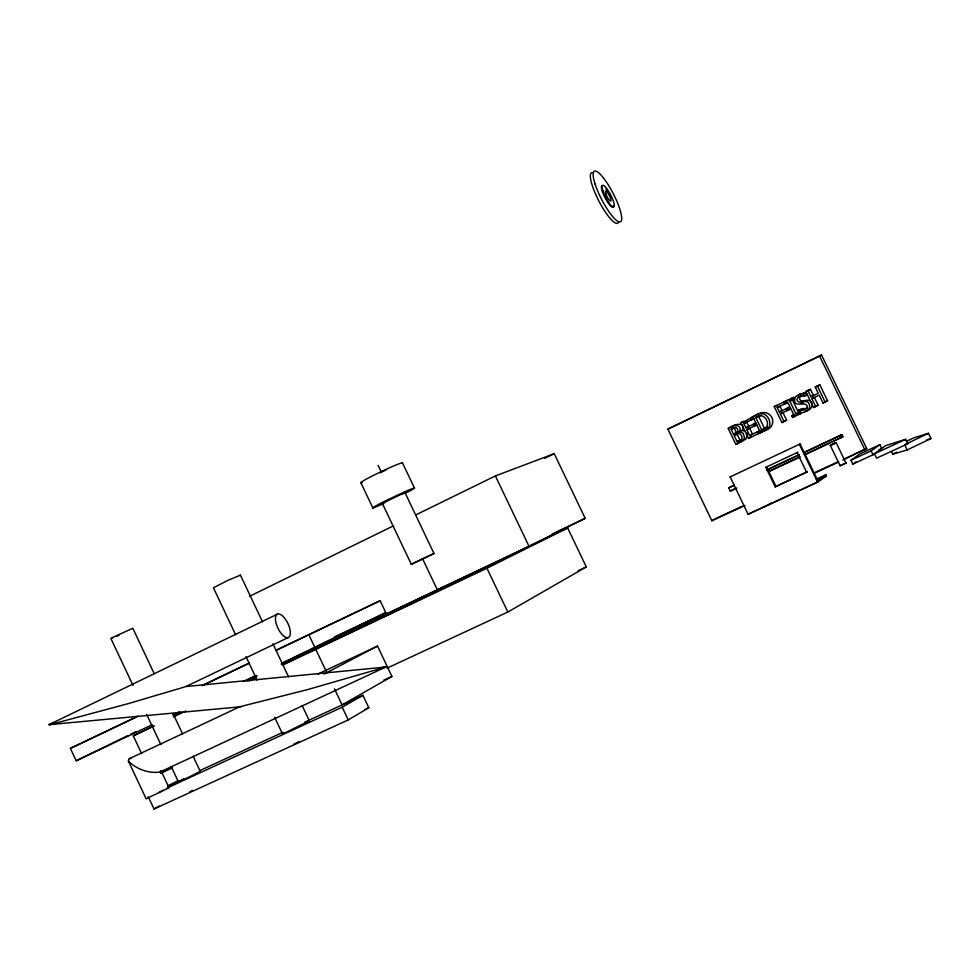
<?xml version="1.0" encoding="UTF-8"?>
<svg xmlns="http://www.w3.org/2000/svg" width="980" height="980" viewBox="0 0 980 980"><rect width="100%" height="100%" fill="white"/><g stroke="black" fill="none" stroke-linecap="round" stroke-linejoin="round"><path stroke-width="1.47" d="M747.52 435.402L745.658 439.31L735.87 444.393L728.275 428.615C731.582 425.112 746.65 420.053 742.142 430.526L739.263 431.996L743.208 433.234L744.518 437.889L742.767 440.755L740.317 442.274M404.948 492.536L433.969 553.48L411.306 564.309L382.335 503.414L404.948 492.536L402.645 494.043M411.306 564.309L433.969 553.48M739.226 431.911C742.767 427.501 736.115 422.858 732.391 426.655M302.207 705.686L309.374 720.814L284.8 732.979L282.473 733.836L274.645 717.299M845.948 463.026L836.173 442.666L833.76 443.72L830.317 445.435L840.117 465.745L845.948 463.026L840.117 465.745M282.473 733.836L283.747 732.942M186.175 686.527L385.851 667.025L307.046 689.749L239.904 706.715L129.213 758.753L128.405 761.105C136.134 769.104 148.813 773.636 159.838 772.093L160.757 771.101M833.49 444.014L836.173 442.666M830.317 445.435L833 444.087M193.072 756.131L200.202 771.26L189.667 776.785L178.397 781.807L171.255 766.654M178.397 781.807L183.579 778.929M161.161 771.003L169.038 787.736L146.143 798.823L128.405 761.105M132.974 685.375L110.924 638.531L112.369 637.613L132.802 628.266L154.191 673.64M235.568 634.624L213.42 587.779L227.617 580.491L240.418 575.113L262.53 621.847M879.06 449.734L881.694 448.522L879.844 444.687L860.085 453.85L850.934 460.22L852.821 464.14L873.045 454.781L885.724 445.594L905.557 439.371L907.701 443.805L876.573 458.175L874.454 453.765L905.557 439.371M239.757 575.579L240.418 575.113M850.934 460.22L871.147 450.849L879.844 444.687M852.821 464.14L856.238 461.715M842.812 460.024L866.712 448.509L821.558 355.066L667.846 429.142L711.872 520.772L744.959 505.423M730.97 476.452L730.125 476.917L748.108 514.279L817.614 482.148L826.459 476.023L825.846 474.761L816.328 479.159M817.688 480.372L825.846 474.761M761.717 429.889C773.686 427.782 764.755 409.873 755.825 417.664L761.717 429.889L767.352 427.084M768.455 504.712L770.721 503.206M748.108 514.279L818.312 481.67L800.121 443.952L730.125 476.917M775.192 486.84L807.324 471.772L775.192 486.84L765.797 467.325L766.568 466.872L775.964 486.35M801.775 395.406L797.953 397.402L796.863 399.534C798.21 405.904 806.981 397.794 809.162 403.981C811.624 409.407 804.764 413.241 800.096 412.702L798.81 410.057L801.542 408.709L807.422 408.44M711.872 520.772L714.445 519.167M804.458 454.928L842.984 436.7L841.992 434.642L804.923 452.001M804.715 452.295L841.992 434.642M148.237 796.691L154.019 808.978L348.231 719.933L368.811 707.732L362.931 695.31L304.841 722.125M734.473 484.978L728.704 487.881L730.259 491.115L734.706 488.812M800.121 443.952L799.386 444.369L817.614 482.148M167.114 787.981L342.204 707.217L362.931 695.31M387.137 668.115L507.836 612.035L586.31 566.93L567.665 527.951L281.285 663.815M799.692 394.254L805.952 392.416L807.165 394.952L805.83 394.781M317.9 674.056L377.508 646.077L391.914 676.433L342.094 704.926L334.474 688.842M154.019 808.978L159.128 806.075M167.494 786.021L178.066 780.668M158.711 792.661L163.121 790.211M168.401 787.271L178.691 781.55M160.659 772.742L164.665 770.586M324.098 674.044L377.508 646.077M764.118 430.967C776.307 427.402 766.911 407.717 756.438 415.14M811.857 398.676L819.231 395.148L822.98 403.013L827.537 400.771L819.844 384.871L815.25 387.014L818.276 393.286L810.95 396.777L807.924 390.518L805.805 391.535L813.523 407.496L818.116 405.242L814.368 397.464L811.857 398.676L815.642 406.492M822.98 403.013L827.537 400.771M794.437 414.503L791.816 415.814L792.6 417.431L795.221 416.12M813.523 407.496L818.116 405.242M763.298 431.286L760.517 432.682L752.885 416.843L755.715 415.545M781.905 422.527L786.658 420.187L782.983 412.58L780.301 413.866L784 421.523L781.905 422.527L774.237 406.627L793.69 397.378L794.462 398.995L792.452 399.963L798.541 412.555L795.944 413.854L789.831 401.175L791.84 400.208L791.056 398.591L793.69 397.378M282.485 665.163L486.95 568.229L567.665 527.951M795.944 413.854L800.55 411.6L798.541 412.555M735.87 444.393L738.798 442.923M748.463 438.403L766.887 429.583C772.865 427.807 774.58 420.077 770.55 415.52C761.754 406.32 749.59 421.241 740.856 422.601L748.463 438.403L751.329 436.97M415.704 514.953L495.39 475.937L554.227 453.666L585.17 518.322L520.245 550.65L282.326 663.521M739.986 440.167L737.205 434.373L734.265 435.794L737.07 441.625L741.664 439.383M749.639 435.549L752.493 434.14L749.676 428.297L746.809 429.681L749.639 435.549L760.137 430.502L761.031 432.364L758.226 433.773L757.32 431.898L760.137 430.502M141.684 753.73L133.292 735.894L153.897 725.776M174.514 715.657L181.374 712.276M275.699 650.389L380.154 600.728L385.814 612.635L281.787 663.24M247.425 680.929L256.944 676.249M281.407 664.207L472.054 573.668L418.913 600.054L282.301 664.832M249.447 596.367L393.715 525.721M544.598 458.371L554.227 453.666M137.911 716.172L70.401 748.402L76.207 760.786L128.025 735.478M130.757 734.155L136.208 731.484M240.982 706.752L49 724.661L277.401 614.142M821.558 355.066L667.846 429.142M789.978 409.248L787.332 410.522L786.426 408.636L789.084 407.374L789.978 409.248L780.301 413.866M288.451 637.453A12.899 5.537 64.4 0 1 275.784 622.018A12.899 5.537 64.4 0 1 284.47 617.951A12.899 5.537 64.4 0 1 288.451 637.453L185.624 686.674L128.699 703.505L49.711 724.735M810.95 396.777L813.461 395.589L810.448 389.366L805.805 391.535M815.25 387.014L817.369 385.998L825.099 401.996M817.736 385.875L819.844 384.871M906.672 441.257L913.483 437.987L928.464 433.307L931 438.538L907.186 449.955L892.768 454.181L891.543 451.645M905.986 444.099L928.464 433.307M892.768 454.181L896.859 452.221M731.202 429.424C736.923 423.311 741.554 433.332 733.42 434.042L731.202 429.424L736.127 427.109M743.82 423.483L746.711 422.135L748.781 426.447L745.915 427.807L743.82 423.483L753.069 419.097M755.825 417.664L761.534 415.042M777.238 407.509L779.933 406.259L782.089 410.718L779.394 411.992L777.238 407.509L787.234 402.768L784.576 404.005L783.669 402.119L787.589 400.305M805.352 411.22C809.995 411.024 814.539 405.536 810.84 401.469C807.826 397.635 800.636 404.25 799.46 398.333L800.538 396.202L804.617 396.141L803.392 393.593L799.496 394.279L796.213 396.165A5.647 5.598 49.7 0 0 794.658 398.983C793.384 408.783 805.805 400.305 807.422 406.553C806.895 410.375 801.775 410.816 798.81 410.057M202.676 685.253L249.52 662.897M202.235 685.669L249.128 663.276M276.715 650.108L380.154 600.728M733.42 434.042L738.7 431.531M745.915 427.807L755.899 423.054L753.069 424.401L753.963 426.276L756.793 424.904L746.809 429.681M779.394 411.992L789.084 407.374M734.265 435.794C740.856 428.897 746.319 440.755 737.07 441.625M70.401 748.402L136.171 717.152M791.816 415.814L793.837 414.859L787.724 402.18L785.715 403.148L784.931 401.518M784.576 421.18L786.658 420.187M792.6 417.431L801.322 413.217L798.749 414.516L797.965 412.886M334.719 636.89L385.814 612.635M552.132 534.014L585.17 518.322M76.207 760.786L152.096 724.771M172.786 714.959L179.683 711.676M243.15 681.566L255.572 675.673M245.956 680.573L256.736 675.453M249.177 680.537L256.086 677.266M133.292 735.894L154.007 726.07M173.35 716.907L185.784 711.002M249.337 680.88L256.246 677.609M765.797 467.325L797.879 452.197L797.144 452.625L806.601 472.238M766.47 470.008L799.423 454.573M728.704 487.881L734.228 485.296M767.401 469.763L799.19 454.879M804.458 396.214L807.165 394.952M768.822 471.405L799.043 457.268M804.531 454.696L842.984 436.7M768.626 471.686L800.317 456.864M730.259 491.115L736.874 488.016M830.354 445.398L836.136 442.703M578.004 570.813L586.31 566.93M189.912 791.668L192.595 790.419M754.343 418.485L751.501 419.808L750.594 417.946L753.448 416.635M159.838 772.093L385.851 667.025M160.977 773.183L172.088 768.026M715.829 518.53L742.13 506.317M815.495 472.274L837.643 461.997M844.564 458.787L866.712 448.509M813.865 473.45L838.684 461.935M299.451 741.529L294.074 744.004M789.831 401.175L794.462 398.995M383.646 680.255L391.914 676.433M823.739 477.285L826.459 476.023M740.856 422.601L743.759 421.265M728.275 428.615L731.252 427.243M199.981 770.55L282.767 732.33M774.237 406.627L776.956 405.389M803.392 393.593L805.952 392.416M364.646 709.643L368.811 707.732M807.924 390.518L810.448 389.366M116.424 636.363L119.046 635.175M306.973 721.697L309.374 720.814M384.613 502.593L382.335 503.414M167.384 788.312L169.038 787.736M112.406 638.066L110.924 638.531M49 724.661L52.834 723.338M907.701 443.805L904.663 444.724L907.186 449.955M926.896 439.775L931 438.538M129.213 758.753L131.197 758.238M380.681 667.907L384.479 667.062M803.331 403.246L800.819 403.307M742.179 430.6L744.984 430.967M871.147 450.849L873.045 454.781M819.488 355.863L864.862 449.783M840.656 435.463L841.649 437.533M758.655 416.353L764.51 428.505M734.155 428.052L736.36 432.646M495.39 475.937L529.004 546.289M486.95 568.229L507.836 612.035M402.413 462.744L414.442 487.979M378.109 465.353L381.367 472.213M422.478 558.576L438.134 591.467M360.897 482.773L372.878 507.971M308.774 634.611L326.855 672.758M342.204 707.217L348.231 719.933M272.942 643.836L288.549 676.825M245.992 656.673L257.066 680.096M172.982 713.501L182.696 734.13M146.608 714.298L160.879 744.604M746.956 433.123L747.373 434.287M618.392 222.472A28.432 6.529 62.7 0 1 598.976 201.255A28.432 6.529 62.7 0 1 592.459 172.505M613.554 205.861A12.128 2.768 62.7 0 1 605.836 199.258A12.128 2.768 62.7 0 1 602.271 185.624M606.008 188.834A12.128 2.768 62.7 0 1 607.576 191.088M609.131 193.697A12.128 2.768 62.7 0 1 610.577 196.49M380.081 472.789A12.618 0.649 -25.4 0 1 385.961 470.045M362.38 482.405A23.202 1.201 -25.4 0 1 378.782 472.801A23.202 1.201 -25.4 0 1 402.388 463.099M383.241 503.781A23.202 0.907 -25.4 0 1 376.982 505.264A23.202 0.907 -25.4 0 1 408.488 490.208A23.202 0.907 -25.4 0 1 406.284 492.769M798.1 395.822A5.611 5.562 48.9 0 1 798.81 394.977M595.068 183.971A28.445 6.493 62.7 0 0 619.752 221.946A28.445 6.493 62.7 0 0 607.416 183.517A28.445 6.493 62.7 0 0 595.068 183.971M605.738 193.611A5.598 1.274 62.7 0 0 610.601 201.121A5.598 1.274 62.7 0 0 608.213 193.599A5.598 1.274 62.7 0 0 605.738 193.611M602.896 190.72A12.128 2.768 62.7 0 0 613.407 206.964A12.128 2.768 62.7 0 0 608.213 190.647A12.128 2.768 62.7 0 0 602.896 190.72"/></g></svg>
